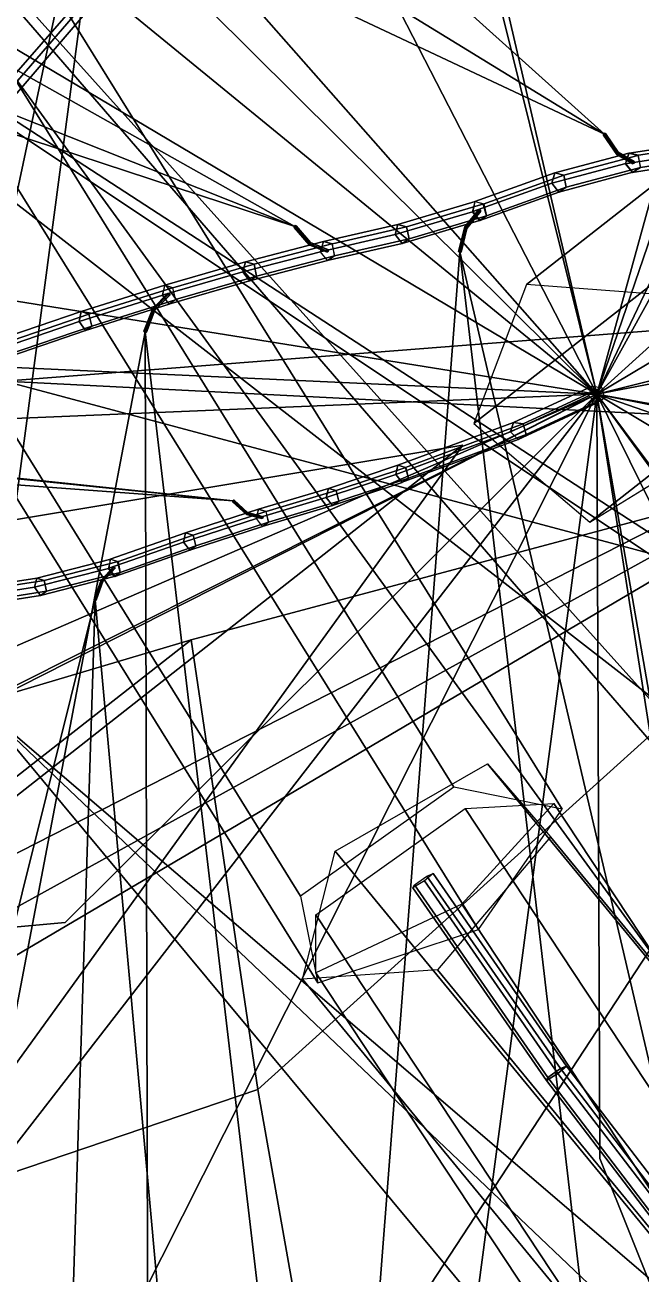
# Model space of a CAD drawing. Header units: metres. Extents: x -422 to 269, y -311 to 154.
# Drawn here: x 30.76 to 45.12, y -96.19 to -67.05 of the extents above; entities that cross this region are included whole.
import ezdxf

# ---------------------------------------------------------------- set-up
doc = ezdxf.new("R2010")
doc.units = ezdxf.units.M

msp = doc.modelspace()

# ---------------------------------------------------------------- linework, layer by layer
at = {"layer": 'coral-li_Intrnd', "color": 3}
for points in [[(24.5394, -58.6571, 504.1804), (40.7531, -84.8276, 519.9066), (37.1808, -87.3699, 519.3588), (20.9672, -61.1994, 503.6326)], [(27.6022, -60.09235, 501.4528), (43.2784, -85.3415, 516.4081), (40.7531, -84.8276, 519.9066), (24.5394, -58.6571, 504.1804)], [(25.9854, -63.4644, 499.2403), (41.3313, -88.1474, 513.7219), (43.2784, -85.3415, 516.4081), (27.6022, -60.09235, 501.4528)], [(20.9672, -61.1994, 503.6326), (37.1808, -87.3699, 519.3588), (37.5844, -89.3939, 515.535), (21.9082, -64.1446, 500.5797)], [(21.9082, -64.1446, 500.5797), (37.5844, -89.3939, 515.535), (41.3313, -88.1474, 513.7219), (25.9854, -63.4644, 499.2403)], [(47.9507, -68.7998, 690.0617), (42.4486, -73.1098, 716.5797), (41.2162, -76.351, 715.7975), (46.6869, -72.07085, 689.4792)], [(51.4813, -69.01504, 690.4152), (45.928, -73.3735, 717.2582), (42.4486, -73.1098, 716.5797), (47.9507, -68.7998, 690.0617)], [(46.6869, -72.07085, 689.4792), (41.2162, -76.351, 715.7975), (43.9225, -78.6482, 715.9853), (49.4246, -74.3382, 689.4673)], [(49.4246, -74.3382, 689.4673), (43.9225, -78.6482, 715.9853), (46.8527, -76.8481, 716.8853), (52.406, -72.4896, 690.0423)], [(41.536, -84.2859, 518.8252), (59.165, -105.7448, 536.2251), (55.6157, -107.7835, 537.3069), (37.9867, -86.3245, 519.907)], [(43.00456, -85.9882, 515.2379), (60.6336, -107.4472, 532.6378), (59.165, -105.7448, 536.2251), (41.536, -84.2859, 518.8252)], [(41.02046, -85.3302, 520.0381), (58.4055, -111.6647, 528.8857), (54.9249, -114.1417, 528.352), (37.5399, -87.8072, 519.5044)], [(40.9414, -87.5624, 513.5494), (58.3264, -113.8969, 522.397), (60.4681, -111.5445, 525.1904), (43.08309, -85.21, 516.3428)], [(43.08309, -85.21, 516.3428), (60.4681, -111.5445, 525.1904), (58.4055, -111.6647, 528.8857), (41.02046, -85.3302, 520.0381)], [(40.3765, -89.09496, 514.069), (58.00563, -110.5538, 531.4689), (60.6336, -107.4472, 532.6378), (43.00456, -85.9882, 515.2379)], [(37.9867, -86.3245, 519.907), (55.6157, -107.7835, 537.3069), (54.8576, -110.7648, 534.3982), (37.2285, -89.3059, 516.9983)], [(37.5351, -89.1583, 515.4921), (54.9202, -115.4929, 524.3397), (58.3264, -113.8969, 522.397), (40.9414, -87.5624, 513.5494)], [(37.5399, -87.8072, 519.5044), (54.9249, -114.1417, 528.352), (54.9202, -115.4929, 524.3397), (37.5351, -89.1583, 515.4921)], [(37.2285, -89.3059, 516.9983), (54.8576, -110.7648, 534.3982), (58.00563, -110.5538, 531.4689), (40.3765, -89.09496, 514.069)]]:
    msp.add_3dface(points, dxfattribs=at)
at = {"layer": 'coral-li_Leaf', "color": 3}
for points in [[(26.6355, -72.6603, 598.7407), (55.1225, -39.9657, 593.3554), (28.1522, -71.4602, 589.033)], [(26.6355, -72.6603, 598.7407), (28.1522, -71.4602, 589.033), (55.1225, -39.9657, 593.3554)], [(28.1522, -71.4602, 589.033), (55.1225, -39.9657, 593.3554), (30.5363, -68.4113, 577.797)], [(28.1522, -71.4602, 589.033), (30.5363, -68.4113, 577.797), (55.1225, -39.9657, 593.3554)], [(44.2636, -69.601, 674.4064), (22.6514, -50.1684, 712.2614), (15.4414, -51.9185, 707.0079)], [(44.2636, -69.601, 674.4064), (15.4414, -51.9185, 707.0079), (22.6514, -50.1684, 712.2614)], [(15.4414, -51.9185, 707.0079), (6.1895, -51.6739, 698.9246), (44.2636, -69.601, 674.4064)], [(15.4414, -51.9185, 707.0079), (44.2636, -69.601, 674.4064), (6.1895, -51.6739, 698.9246)], [(37.05056, -71.7541, 681.4352), (11.3776, -57.2993, 718.9808), (4.7261, -58.8777, 712.988)], [(37.05056, -71.7541, 681.4352), (4.7261, -58.8777, 712.988), (11.3776, -57.2993, 718.9808)], [(22.9997, -57.9334, 492.1907), (73.4949, -114.1384, 505.1874), (72.3439, -114.9954, 490.6544)], [(22.9997, -57.9334, 492.1907), (72.3439, -114.9954, 490.6544), (73.4949, -114.1384, 505.1874)], [(72.3439, -114.9954, 490.6544), (67.4356, -119.0741, 471.9749), (22.9997, -57.9334, 492.1907)], [(72.3439, -114.9954, 490.6544), (22.9997, -57.9334, 492.1907), (67.4356, -119.0741, 471.9749)], [(4.7261, -58.8777, 712.988), (-3.8468, -58.2947, 704.2039), (37.05056, -71.7541, 681.4352)], [(4.7261, -58.8777, 712.988), (37.05056, -71.7541, 681.4352), (-3.8468, -58.2947, 704.2039)], [(27.7288, -84.2974, 723.2428), (33.06549, -59.2292, 745.7157), (26.03979, -76.2777, 718.0227)], [(27.7288, -84.2974, 723.2428), (26.03979, -76.2777, 718.0227), (33.06549, -59.2292, 745.7157)], [(28.9359, -90.2897, 728.5474), (33.06549, -59.2292, 745.7157), (27.7288, -84.2974, 723.2428)], [(28.9359, -90.2897, 728.5474), (27.7288, -84.2974, 723.2428), (33.06549, -59.2292, 745.7157)], [(15.4539, -59.4754, 453.4123), (69.6999, -94.7582, 518.1272), (77.5487, -100.8971, 503.8229)], [(15.4539, -59.4754, 453.4123), (77.5487, -100.8971, 503.8229), (69.6999, -94.7582, 518.1272)], [(77.5487, -100.8971, 503.8229), (84.7795, -113.3879, 485.1966), (15.4539, -59.4754, 453.4123)], [(77.5487, -100.8971, 503.8229), (15.4539, -59.4754, 453.4123), (84.7795, -113.3879, 485.1966)], [(13.7229, -60.05793, 452.7864), (27.3334, -128.1166, 512.4379), (35.5973, -134.5255, 498.4903)], [(13.7229, -60.05793, 452.7864), (35.5973, -134.5255, 498.4903), (27.3334, -128.1166, 512.4379)], [(35.5973, -134.5255, 498.4903), (41.8966, -145.3076, 478.5076), (13.7229, -60.05793, 452.7864)], [(35.5973, -134.5255, 498.4903), (13.7229, -60.05793, 452.7864), (41.8966, -145.3076, 478.5076)], [(103.464, -60.7, 490.8983), (103.0486, -75.5468, 477.8963), (28.273, -62.5628, 496.9075)], [(103.464, -60.7, 490.8983), (28.273, -62.5628, 496.9075), (103.0486, -75.5468, 477.8963)], [(30.2894, -75.3612, 507.2766), (105.9132, -69.4633, 518.4092), (105.6455, -79.1922, 507.5213)], [(30.2894, -75.3612, 507.2766), (105.6455, -79.1922, 507.5213), (105.9132, -69.4633, 518.4092)], [(21.9596, -90.7616, 603.1335), (60.499, -71.08264, 597.0587), (24.1454, -91.1739, 593.4883)], [(21.9596, -90.7616, 603.1335), (24.1454, -91.1739, 593.4883), (60.499, -71.08264, 597.0587)], [(24.1454, -91.1739, 593.4883), (60.499, -71.08264, 597.0587), (27.8605, -90.3329, 582.2313)], [(24.1454, -91.1739, 593.4883), (27.8605, -90.3329, 582.2313), (60.499, -71.08264, 597.0587)], [(46.3386, -118.9871, 678.7228), (37.1786, -120.3995, 670.6545), (40.894, -72.3449, 677.6634)], [(46.3386, -118.9871, 678.7228), (40.894, -72.3449, 677.6634), (37.1786, -120.3995, 670.6545)], [(40.894, -72.3449, 677.6634), (51.5722, -118.0886, 686.1017), (46.3386, -118.9871, 678.7228)], [(40.894, -72.3449, 677.6634), (46.3386, -118.9871, 678.7228), (51.5722, -118.0886, 686.1017)], [(-1.2689, -75.4303, 747.4297), (-6.804, -73.8229, 737.8833), (35.6114, -78.1542, 726.231)], [(-1.2689, -75.4303, 747.4297), (35.6114, -78.1542, 726.231), (-6.804, -73.8229, 737.8833)], [(33.674, -120.864, 690.1527), (24.4687, -121.9908, 682.091), (33.5591, -74.2123, 684.6877)], [(33.674, -120.864, 690.1527), (33.5591, -74.2123, 684.6877), (24.4687, -121.9908, 682.091)], [(33.5591, -74.2123, 684.6877), (38.9247, -119.8696, 697.507), (33.674, -120.864, 690.1527)], [(33.5591, -74.2123, 684.6877), (33.674, -120.864, 690.1527), (38.9247, -119.8696, 697.507)], [(35.6114, -78.1542, 726.231), (2.9596, -74.7229, 754.4782), (-1.2689, -75.4303, 747.4297)], [(35.6114, -78.1542, 726.231), (-1.2689, -75.4303, 747.4297), (2.9596, -74.7229, 754.4782)], [(105.6455, -79.1922, 507.5213), (105.1157, -95.3584, 496.2065), (30.2894, -75.3612, 507.2766)], [(105.6455, -79.1922, 507.5213), (30.2894, -75.3612, 507.2766), (105.1157, -95.3584, 496.2065)], [(36.1814, -91.8825, 674.516), (53.3326, -76.3968, 704.1285), (34.6289, -81.3979, 672.996)], [(36.1814, -91.8825, 674.516), (34.6289, -81.3979, 672.996), (53.3326, -76.3968, 704.1285)], [(37.6789, -100.3028, 677.0447), (53.3326, -76.3968, 704.1285), (36.1814, -91.8825, 674.516)], [(37.6789, -100.3028, 677.0447), (36.1814, -91.8825, 674.516), (53.3326, -76.3968, 704.1285)], [(23.5277, -90.5591, 660.3734), (40.9653, -76.8551, 690.6884), (22.1594, -79.9867, 659.3738)], [(23.5277, -90.5591, 660.3734), (22.1594, -79.9867, 659.3738), (40.9653, -76.8551, 690.6884)], [(24.8781, -99.1188, 662.4821), (40.9653, -76.8551, 690.6884), (23.5277, -90.5591, 660.3734)], [(24.8781, -99.1188, 662.4821), (23.5277, -90.5591, 660.3734), (40.9653, -76.8551, 690.6884)], [(31.05618, -122.5851, 722.5436), (22.185, -121.4363, 715.8849), (32.3935, -80.4647, 728.9507)], [(31.05618, -122.5851, 722.5436), (32.3935, -80.4647, 728.9507), (22.185, -121.4363, 715.8849)], [(32.3935, -80.4647, 728.9507), (36.3012, -123.5986, 728.8306), (31.05618, -122.5851, 722.5436)], [(32.3935, -80.4647, 728.9507), (31.05618, -122.5851, 722.5436), (36.3012, -123.5986, 728.8306)], [(9.8344, -100.8242, 664.2767), (34.6289, -81.3979, 672.996), (8.544, -89.1538, 660.6523)], [(9.8344, -100.8242, 664.2767), (8.544, -89.1538, 660.6523), (34.6289, -81.3979, 672.996)], [(9.8344, -100.8242, 664.2767), (36.1814, -91.8825, 674.516), (34.6289, -81.3979, 672.996)], [(9.8344, -100.8242, 664.2767), (34.6289, -81.3979, 672.996), (36.1814, -91.8825, 674.516)], [(28.2206, -83.01162, 511.3057), (35.2272, -154.8108, 537.2567), (38.8341, -156.7558, 523.2397)], [(28.2206, -83.01162, 511.3057), (38.8341, -156.7558, 523.2397), (35.2272, -154.8108, 537.2567)], [(38.8341, -156.7558, 523.2397), (39.2454, -160.1049, 503.7906), (28.2206, -83.01162, 511.3057)], [(38.8341, -156.7558, 523.2397), (28.2206, -83.01162, 511.3057), (39.2454, -160.1049, 503.7906)], [(29.7129, -82.9289, 512.0681), (82.2972, -127.9908, 544.9619), (82.5609, -133.2216, 531.3297)], [(29.7129, -82.9289, 512.0681), (82.5609, -133.2216, 531.3297), (82.2972, -127.9908, 544.9619)], [(82.5609, -133.2216, 531.3297), (79.685, -143.0822, 514.4729), (29.7129, -82.9289, 512.0681)], [(82.5609, -133.2216, 531.3297), (29.7129, -82.9289, 512.0681), (79.685, -143.0822, 514.4729)], [(48.02925, -115.3992, 592.6025), (51.6338, -82.912, 602.273), (44.7199, -110.4469, 584.9253)], [(48.02925, -115.3992, 592.6025), (44.7199, -110.4469, 584.9253), (51.6338, -82.912, 602.273)], [(9.8344, -100.8242, 664.2767), (37.6789, -100.3028, 677.0447), (36.1814, -91.8825, 674.516)], [(9.8344, -100.8242, 664.2767), (36.1814, -91.8825, 674.516), (37.6789, -100.3028, 677.0447)]]:
    msp.add_3dface(points, dxfattribs=at)
at = {"layer": 'coral-li_Mrstm', "color": 3}
for points in [[(44.08568, -75.6632, 716.5042), (37.1841, -45.9882, 748.7649), (12.2984, -56.7617, 759.0273)], [(44.08568, -75.6632, 716.5042), (12.2984, -56.7617, 759.0273), (37.1841, -45.9882, 748.7649)], [(44.08568, -75.6632, 716.5042), (58.3377, -49.9068, 721.7338), (37.1841, -45.9882, 748.7649)], [(44.08568, -75.6632, 716.5042), (37.1841, -45.9882, 748.7649), (58.3377, -49.9068, 721.7338)], [(44.08568, -75.6632, 716.5042), (29.5506, -47.4008, 747.6723), (21.9633, -53.6983, 715.2607)], [(44.08568, -75.6632, 716.5042), (21.9633, -53.6983, 715.2607), (29.5506, -47.4008, 747.6723)], [(44.08568, -75.6632, 716.5042), (51.6884, -53.4428, 767.7328), (29.5506, -47.4008, 747.6723)], [(44.08568, -75.6632, 716.5042), (29.5506, -47.4008, 747.6723), (51.6884, -53.4428, 767.7328)], [(44.08568, -75.6632, 716.5042), (66.1903, -62.4704, 752.8196), (57.1593, -48.2001, 723.4507)], [(44.08568, -75.6632, 716.5042), (57.1593, -48.2001, 723.4507), (66.1903, -62.4704, 752.8196)], [(44.08568, -75.6632, 716.5042), (57.1593, -48.2001, 723.4507), (50.704, -51.6418, 705.4044)], [(44.08568, -75.6632, 716.5042), (50.704, -51.6418, 705.4044), (57.1593, -48.2001, 723.4507)], [(44.08568, -75.6632, 716.5042), (62.6513, -58.8295, 704.848), (58.3377, -49.9068, 721.7338)], [(44.08568, -75.6632, 716.5042), (58.3377, -49.9068, 721.7338), (62.6513, -58.8295, 704.848)], [(44.08568, -75.6632, 716.5042), (24.3804, -53.3029, 714.1421), (6.01848, -69.5613, 738.4735)], [(44.08568, -75.6632, 716.5042), (6.01848, -69.5613, 738.4735), (24.3804, -53.3029, 714.1421)], [(44.08568, -75.6632, 716.5042), (38.6184, -53.6524, 700.7068), (24.3804, -53.3029, 714.1421)], [(44.08568, -75.6632, 716.5042), (24.3804, -53.3029, 714.1421), (38.6184, -53.6524, 700.7068)], [(44.08568, -75.6632, 716.5042), (70.1406, -69.1693, 751.8307), (51.6884, -53.4428, 767.7328)], [(44.08568, -75.6632, 716.5042), (51.6884, -53.4428, 767.7328), (70.1406, -69.1693, 751.8307)], [(44.08568, -75.6632, 716.5042), (21.9633, -53.6983, 715.2607), (27.9397, -62.4564, 698.9278)], [(44.08568, -75.6632, 716.5042), (27.9397, -62.4564, 698.9278), (21.9633, -53.6983, 715.2607)], [(44.08568, -75.6632, 716.5042), (12.2984, -56.7617, 759.0273), (4.9884, -77.2965, 737.7225)], [(44.08568, -75.6632, 716.5042), (4.9884, -77.2965, 737.7225), (12.2984, -56.7617, 759.0273)], [(44.08568, -75.6632, 716.5042), (68.3906, -90.2272, 765.2184), (66.1903, -62.4704, 752.8196)], [(44.08568, -75.6632, 716.5042), (66.1903, -62.4704, 752.8196), (68.3906, -90.2272, 765.2184)], [(44.08568, -75.6632, 716.5042), (73.2404, -81.4666, 719.6953), (70.1406, -69.1693, 751.8307)], [(44.08568, -75.6632, 716.5042), (70.1406, -69.1693, 751.8307), (73.2404, -81.4666, 719.6953)], [(44.08568, -75.6632, 716.5042), (6.01848, -69.5613, 738.4735), (4.2886, -95.6282, 751.0516)], [(44.08568, -75.6632, 716.5042), (4.2886, -95.6282, 751.0516), (6.01848, -69.5613, 738.4735)], [(44.08568, -75.6632, 716.5042), (74.3701, -81.09747, 721.6735), (68.8198, -70.9194, 706.0277)], [(44.08568, -75.6632, 716.5042), (68.8198, -70.9194, 706.0277), (74.3701, -81.09747, 721.6735)], [(44.08568, -75.6632, 716.5042), (26.9439, -74.8839, 694.8367), (17.9795, -86.9932, 707.3409)], [(44.08568, -75.6632, 716.5042), (17.9795, -86.9932, 707.3409), (26.9439, -74.8839, 694.8367)], [(44.08568, -75.6632, 716.5042), (4.2886, -95.6282, 751.0516), (26.2186, -111.1216, 736.6278)], [(44.08568, -75.6632, 716.5042), (26.2186, -111.1216, 736.6278), (4.2886, -95.6282, 751.0516)], [(44.08568, -75.6632, 716.5042), (4.9884, -77.2965, 737.7225), (17.1935, -89.2992, 708.4872)], [(44.08568, -75.6632, 716.5042), (17.1935, -89.2992, 708.4872), (4.9884, -77.2965, 737.7225)], [(44.08568, -75.6632, 716.5042), (17.1935, -89.2992, 708.4872), (31.6954, -87.984, 695.5585)], [(44.08568, -75.6632, 716.5042), (31.6954, -87.984, 695.5585), (17.1935, -89.2992, 708.4872)], [(44.08568, -75.6632, 716.5042), (17.9795, -86.9932, 707.3409), (19.4228, -107.5314, 735.0828)], [(44.08568, -75.6632, 716.5042), (19.4228, -107.5314, 735.0828), (17.9795, -86.9932, 707.3409)], [(44.08568, -75.6632, 716.5042), (19.4228, -107.5314, 735.0828), (38.6537, -116.6928, 754.7532)], [(44.08568, -75.6632, 716.5042), (38.6537, -116.6928, 754.7532), (19.4228, -107.5314, 735.0828)], [(44.08568, -75.6632, 716.5042), (26.2186, -111.1216, 736.6278), (49.3969, -106.1358, 712.4278)], [(44.08568, -75.6632, 716.5042), (49.3969, -106.1358, 712.4278), (26.2186, -111.1216, 736.6278)], [(44.08568, -75.6632, 716.5042), (38.6537, -116.6928, 754.7532), (64.09992, -102.4465, 745.8907)], [(44.08568, -75.6632, 716.5042), (64.09992, -102.4465, 745.8907), (38.6537, -116.6928, 754.7532)], [(44.08568, -75.6632, 716.5042), (44.156, -93.4894, 695.382), (48.6325, -104.6621, 710.8248)], [(44.08568, -75.6632, 716.5042), (48.6325, -104.6621, 710.8248), (44.156, -93.4894, 695.382)], [(44.08568, -75.6632, 716.5042), (48.6325, -104.6621, 710.8248), (59.6508, -107.2855, 743.4626)], [(44.08568, -75.6632, 716.5042), (59.6508, -107.2855, 743.4626), (48.6325, -104.6621, 710.8248)], [(44.08568, -75.6632, 716.5042), (59.6508, -107.2855, 743.4626), (68.3906, -90.2272, 765.2184)], [(44.08568, -75.6632, 716.5042), (68.3906, -90.2272, 765.2184), (59.6508, -107.2855, 743.4626)], [(44.08568, -75.6632, 716.5042), (66.05415, -83.309, 701.5759), (73.2404, -81.4666, 719.6953)], [(44.08568, -75.6632, 716.5042), (73.2404, -81.4666, 719.6953), (66.05415, -83.309, 701.5759)], [(44.08568, -75.6632, 716.5042), (49.3969, -106.1358, 712.4278), (56.8158, -93.1844, 699.9214)], [(44.08568, -75.6632, 716.5042), (56.8158, -93.1844, 699.9214), (49.3969, -106.1358, 712.4278)], [(44.08568, -75.6632, 716.5042), (64.09992, -102.4465, 745.8907), (74.3701, -81.09747, 721.6735)], [(44.08568, -75.6632, 716.5042), (74.3701, -81.09747, 721.6735), (64.09992, -102.4465, 745.8907)]]:
    msp.add_3dface(points, dxfattribs=at)
at = {"layer": 'coral-li_Petiole', "color": 3}
for points in [[(44.5574, -70.01591, 674.1105), (44.2682, -69.5813, 674.3798), (44.2378, -69.6053, 674.3856), (44.5355, -70.04818, 674.1075)], [(44.5355, -70.04818, 674.1075), (44.2378, -69.6053, 674.3856), (44.2428, -69.6235, 674.4199), (44.5489, -70.07462, 674.1331)], [(44.5489, -70.07462, 674.1331), (44.2428, -69.6235, 674.4199), (44.2763, -69.6109, 674.4357), (44.5793, -70.05893, 674.1521)], [(44.5846, -70.02209, 674.1379), (44.2923, -69.5844, 674.4105), (44.2682, -69.5813, 674.3798), (44.5574, -70.01591, 674.1105)], [(44.5793, -70.05893, 674.1521), (44.2763, -69.6109, 674.4357), (44.2923, -69.5844, 674.4105), (44.5846, -70.02209, 674.1379)], [(46.4088, -69.8014, 671.6702), (44.8411, -70.0443, 673.6613), (44.7503, -70.2901, 673.5598), (46.334, -70.0442, 671.5498)], [(46.6247, -69.8516, 671.843), (45.06133, -70.09402, 673.8287), (44.8411, -70.0443, 673.6613), (46.4088, -69.8014, 671.6702)], [(46.6838, -70.1309, 671.8285), (45.1067, -70.3761, 673.8301), (45.06133, -70.09402, 673.8287), (46.6247, -69.8516, 671.843)], [(44.8356, -70.04523, 673.6689), (43.1074, -70.505, 675.4993), (43.03726, -70.7458, 675.3725), (44.7653, -70.286, 673.5421)], [(45.04281, -70.0987, 673.8511), (43.3147, -70.5584, 675.6815), (43.1074, -70.505, 675.4993), (44.8356, -70.04523, 673.6689)], [(45.1011, -70.378, 673.836), (43.373, -70.8378, 675.6664), (43.3147, -70.5584, 675.6815), (45.04281, -70.0987, 673.8511)], [(44.9315, -70.2315, 673.6915), (44.5574, -70.01591, 674.1105), (44.5355, -70.04818, 674.1075), (44.9096, -70.2638, 673.6885)], [(44.9096, -70.2638, 673.6885), (44.5355, -70.04818, 674.1075), (44.5489, -70.07462, 674.1331), (44.923, -70.2903, 673.7141)], [(44.923, -70.2903, 673.7141), (44.5489, -70.07462, 674.1331), (44.5793, -70.05893, 674.1521), (44.9534, -70.2746, 673.7331)], [(44.9587, -70.2377, 673.7189), (44.5846, -70.02209, 674.1379), (44.5574, -70.01591, 674.1105), (44.9315, -70.2315, 673.6915)], [(44.9534, -70.2746, 673.7331), (44.5793, -70.05893, 674.1521), (44.5846, -70.02209, 674.1379), (44.9587, -70.2377, 673.7189)], [(46.334, -70.0442, 671.5498), (44.7503, -70.2901, 673.5598), (44.9135, -70.494, 673.6634), (46.503, -70.2466, 671.6471)], [(46.503, -70.2466, 671.6471), (44.9135, -70.494, 673.6634), (45.1067, -70.3761, 673.8301), (46.6838, -70.1309, 671.8285)], [(44.7653, -70.286, 673.5421), (43.03726, -70.7458, 675.3725), (43.2004, -70.9503, 675.4752), (44.9285, -70.4905, 673.6448)], [(44.9285, -70.4905, 673.6448), (43.2004, -70.9503, 675.4752), (43.373, -70.8378, 675.6664), (45.1011, -70.378, 673.836)], [(43.1074, -70.505, 675.4993), (41.2467, -71.1737, 677.1382), (41.1988, -71.4068, 676.9885), (43.03726, -70.7458, 675.3725)], [(43.03726, -70.7458, 675.3725), (41.1988, -71.4068, 676.9885), (41.362, -71.6119, 677.0901), (43.2004, -70.9503, 675.4752)], [(43.3147, -70.5584, 675.6815), (41.4399, -71.2326, 677.3337), (41.2467, -71.1737, 677.1382), (43.1074, -70.505, 675.4993)], [(43.373, -70.8378, 675.6664), (41.5122, -71.5075, 677.3035), (41.4399, -71.2326, 677.3337), (43.3147, -70.5584, 675.6815)], [(43.2004, -70.9503, 675.4752), (41.362, -71.6119, 677.0901), (41.5122, -71.5075, 677.3035), (43.373, -70.8378, 675.6664)], [(41.2522, -71.1719, 677.1335), (39.4507, -71.7061, 678.8705), (39.3888, -71.9435, 678.7333), (41.1904, -71.4093, 676.9963)], [(41.4518, -71.229, 677.3229), (39.6503, -71.7631, 679.0599), (39.4507, -71.7061, 678.8705), (41.2522, -71.1719, 677.1335)], [(41.5139, -71.5071, 677.3018), (39.7124, -72.04136, 679.0388), (39.6503, -71.7631, 679.0599), (41.4518, -71.229, 677.3229)], [(41.3588, -71.3694, 677.1996), (41.03773, -71.7696, 677.5139), (41.00728, -71.764, 677.4899), (41.3283, -71.3638, 677.1757)], [(41.3283, -71.3638, 677.1757), (41.00728, -71.764, 677.4899), (41.0101, -71.7895, 677.4603), (41.3311, -71.3892, 677.1461)], [(41.3807, -71.3989, 677.1844), (41.05971, -71.7992, 677.4987), (41.03773, -71.7696, 677.5139), (41.3588, -71.3694, 677.1996)], [(41.1904, -71.4093, 676.9963), (39.3888, -71.9435, 678.7333), (39.5497, -72.1495, 678.8367), (41.3512, -71.6153, 677.0997)], [(41.3512, -71.6153, 677.0997), (39.5497, -72.1495, 678.8367), (39.7124, -72.04136, 679.0388), (41.5139, -71.5071, 677.3018)], [(41.3311, -71.3892, 677.1461), (41.0101, -71.7895, 677.4603), (41.04232, -71.8111, 677.4657), (41.3634, -71.4108, 677.1515)], [(41.3634, -71.4108, 677.1515), (41.04232, -71.8111, 677.4657), (41.05971, -71.7992, 677.4987), (41.3807, -71.3989, 677.1844)], [(37.3914, -72.1223, 681.1268), (37.05611, -71.7316, 681.4111), (37.02681, -71.7575, 681.4119), (37.3711, -72.155, 681.1194)], [(37.3711, -72.155, 681.1194), (37.02681, -71.7575, 681.4119), (37.0301, -71.7788, 681.4446), (37.3834, -72.1829, 681.144)], [(37.3834, -72.1829, 681.144), (37.0301, -71.7788, 681.4446), (37.06147, -71.7661, 681.4644), (37.4114, -72.1678, 681.1667)], [(37.4164, -72.1297, 681.156), (37.07779, -71.7365, 681.4434), (37.05611, -71.7316, 681.4111), (37.3914, -72.1223, 681.1268)], [(37.4114, -72.1678, 681.1667), (37.06147, -71.7661, 681.4644), (37.07779, -71.7365, 681.4434), (37.4164, -72.1297, 681.156)], [(39.4507, -71.7061, 678.8705), (37.7165, -72.1035, 680.6993), (37.6411, -72.3442, 680.5754), (39.3888, -71.9435, 678.7333)], [(39.3888, -71.9435, 678.7333), (37.6411, -72.3442, 680.5754), (37.7996, -72.551, 680.6808), (39.5497, -72.1495, 678.8367)], [(39.6503, -71.7631, 679.0599), (37.9224, -72.1592, 680.8824), (37.7165, -72.1035, 680.6993), (39.4507, -71.7061, 678.8705)], [(39.7124, -72.04136, 679.0388), (37.9745, -72.44, 680.8708), (37.9224, -72.1592, 680.8824), (39.6503, -71.7631, 679.0599)], [(41.03773, -71.7696, 677.5139), (40.8966, -72.3354, 677.6953), (40.864, -72.3343, 677.6736), (41.00728, -71.764, 677.4899)], [(41.00728, -71.764, 677.4899), (40.864, -72.3343, 677.6736), (40.8726, -72.3477, 677.6379), (41.0101, -71.7895, 677.4603)], [(41.0101, -71.7895, 677.4603), (40.8726, -72.3477, 677.6379), (40.9105, -72.3573, 677.6371), (41.04232, -71.8111, 677.4657)], [(41.05971, -71.7992, 677.4987), (40.9258, -72.3499, 677.6724), (40.8966, -72.3354, 677.6953), (41.03773, -71.7696, 677.5139)], [(41.04232, -71.8111, 677.4657), (40.9105, -72.3573, 677.6371), (40.9258, -72.3499, 677.6724), (41.05971, -71.7992, 677.4987)], [(37.7153, -72.1037, 680.7007), (35.9007, -72.5765, 682.4418), (35.8346, -72.8149, 682.3083), (37.6493, -72.342, 680.5672)], [(37.9134, -72.1615, 680.8915), (36.09883, -72.6344, 682.6326), (35.9007, -72.5765, 682.4418), (37.7153, -72.1037, 680.7007)], [(37.9703, -72.4411, 680.8749), (36.1557, -72.914, 682.616), (36.09883, -72.6344, 682.6326), (37.9134, -72.1615, 680.8915)], [(37.8081, -72.2902, 680.7266), (37.3914, -72.1223, 681.1268), (37.3711, -72.155, 681.1194), (37.7878, -72.3229, 680.7192)], [(37.7878, -72.3229, 680.7192), (37.3711, -72.155, 681.1194), (37.3834, -72.1829, 681.144), (37.8001, -72.3509, 680.7437)], [(37.8001, -72.3509, 680.7437), (37.3834, -72.1829, 681.144), (37.4114, -72.1678, 681.1667), (37.8281, -72.3357, 680.7665)], [(37.8331, -72.2977, 680.7557), (37.4164, -72.1297, 681.156), (37.3914, -72.1223, 681.1268), (37.8081, -72.2902, 680.7266)], [(37.8281, -72.3357, 680.7665), (37.4114, -72.1678, 681.1667), (37.4164, -72.1297, 681.156), (37.8331, -72.2977, 680.7557)], [(39.5497, -72.1495, 678.8367), (37.7996, -72.551, 680.6808), (37.9745, -72.44, 680.8708), (39.7124, -72.04136, 679.0388)], [(37.6493, -72.342, 680.5672), (35.8346, -72.8149, 682.3083), (35.9913, -73.02226, 682.4153), (37.806, -72.5494, 680.6742)], [(37.806, -72.5494, 680.6742), (35.9913, -73.02226, 682.4153), (36.1557, -72.914, 682.616), (37.9703, -72.4411, 680.8749)], [(35.9007, -72.5765, 682.4418), (34.01507, -73.1222, 684.0863), (33.9588, -73.3577, 683.9436), (35.8346, -72.8149, 682.3083)], [(35.8346, -72.8149, 682.3083), (33.9588, -73.3577, 683.9436), (34.1136, -73.5656, 684.0522), (35.9913, -73.02226, 682.4153)], [(36.09883, -72.6344, 682.6326), (34.2051, -73.1824, 684.2844), (34.01507, -73.1222, 684.0863), (35.9007, -72.5765, 682.4418)], [(36.1557, -72.914, 682.616), (34.267, -73.4606, 684.2629), (34.2051, -73.1824, 684.2844), (36.09883, -72.6344, 682.6326)], [(35.9913, -73.02226, 682.4153), (34.1136, -73.5656, 684.0522), (34.267, -73.4606, 684.2629), (36.1557, -72.914, 682.616)], [(34.01373, -73.1226, 684.0876), (32.0653, -73.7386, 685.6277), (32.01918, -73.9709, 685.4765), (33.9676, -73.3549, 683.9363)], [(33.9676, -73.3549, 683.9363), (32.01918, -73.9709, 685.4765), (32.172, -74.1796, 685.5865), (34.1205, -73.5635, 684.0463)], [(34.1955, -73.1854, 684.2925), (32.2471, -73.8015, 685.8326), (32.0653, -73.7386, 685.6277), (34.01373, -73.1226, 684.0876)], [(34.2625, -73.462, 684.2666), (32.3141, -74.07814, 685.8068), (32.2471, -73.8015, 685.8326), (34.1955, -73.1854, 684.2925)], [(34.1199, -73.3194, 684.1537), (33.7676, -73.6739, 684.4886), (33.7378, -73.6676, 684.4641), (34.09013, -73.313, 684.1291)], [(34.09013, -73.313, 684.1291), (33.7378, -73.6676, 684.4641), (33.7388, -73.695, 684.4361), (34.09117, -73.3404, 684.1011)], [(34.09117, -73.3404, 684.1011), (33.7388, -73.695, 684.4361), (33.7693, -73.7186, 684.4432), (34.1216, -73.364, 684.1082)], [(34.1396, -73.3513, 684.1406), (33.7873, -73.7059, 684.4755), (33.7676, -73.6739, 684.4886), (34.1199, -73.3194, 684.1537)], [(34.1216, -73.364, 684.1082), (33.7693, -73.7186, 684.4432), (33.7873, -73.7059, 684.4755), (34.1396, -73.3513, 684.1406)], [(34.1205, -73.5635, 684.0463), (32.172, -74.1796, 685.5865), (32.3141, -74.07814, 685.8068), (34.2625, -73.462, 684.2666)], [(33.7676, -73.6739, 684.4886), (33.5626, -74.2002, 684.7186), (33.5305, -74.1974, 684.6964), (33.7378, -73.6676, 684.4641)], [(33.7378, -73.6676, 684.4641), (33.5305, -74.1974, 684.6964), (33.5377, -74.2151, 684.6622), (33.7388, -73.695, 684.4361)], [(33.7388, -73.695, 684.4361), (33.5377, -74.2151, 684.6622), (33.5744, -74.2289, 684.663), (33.7693, -73.7186, 684.4432)], [(33.7873, -73.7059, 684.4755), (33.5901, -74.2199, 684.6977), (33.5626, -74.2002, 684.7186), (33.7676, -73.6739, 684.4886)], [(32.0653, -73.7386, 685.6277), (30.05723, -74.4239, 687.0615), (30.02157, -74.6527, 686.9022), (32.01918, -73.9709, 685.4765)], [(32.01918, -73.9709, 685.4765), (30.02157, -74.6527, 686.9022), (30.1724, -74.8621, 687.0135), (32.172, -74.1796, 685.5865)], [(32.2471, -73.8015, 685.8326), (30.2305, -74.4897, 687.2728), (30.05723, -74.4239, 687.0615), (32.0653, -73.7386, 685.6277)], [(32.3141, -74.07814, 685.8068), (30.3028, -74.7646, 687.2427), (30.2305, -74.4897, 687.2728), (32.2471, -73.8015, 685.8326)], [(33.7693, -73.7186, 684.4432), (33.5744, -74.2289, 684.663), (33.5901, -74.2199, 684.6977), (33.7873, -73.7059, 684.4755)], [(32.172, -74.1796, 685.5865), (30.1724, -74.8621, 687.0135), (30.3028, -74.7646, 687.2427), (32.3141, -74.07814, 685.8068)], [(43.9749, -75.4762, 716.4911), (42.1474, -76.3233, 719.8524), (42.07378, -76.5476, 719.7559), (43.9013, -75.7005, 716.3945)], [(43.9013, -75.7005, 716.3945), (42.07378, -76.5476, 719.7559), (42.2531, -76.7207, 719.8098), (44.08073, -75.8736, 716.4484)], [(44.2005, -75.5086, 716.6056), (42.373, -76.3557, 719.9669), (42.1474, -76.3233, 719.8524), (43.9749, -75.4762, 716.4911)], [(44.2669, -75.7579, 716.5789), (42.4393, -76.605, 719.9402), (42.373, -76.3557, 719.9669), (44.2005, -75.5086, 716.6056)], [(44.08073, -75.8736, 716.4484), (42.2531, -76.7207, 719.8098), (42.4393, -76.605, 719.9402), (44.2669, -75.7579, 716.5789)], [(42.1474, -76.3233, 719.8524), (39.447, -77.324, 722.4807), (39.399, -77.5378, 722.3501), (42.07378, -76.5476, 719.7559)], [(42.373, -76.3557, 719.9669), (39.6308, -77.3734, 722.6504), (39.447, -77.324, 722.4807), (42.1474, -76.3233, 719.8524)], [(42.07378, -76.5476, 719.7559), (39.399, -77.5378, 722.3501), (39.5528, -77.7214, 722.438), (42.2531, -76.7207, 719.8098)], [(42.2531, -76.7207, 719.8098), (39.5528, -77.7214, 722.438), (39.6972, -77.6228, 722.6237), (42.4393, -76.605, 719.9402)], [(42.4393, -76.605, 719.9402), (39.6972, -77.6228, 722.6237), (39.6308, -77.3734, 722.6504), (42.373, -76.3557, 719.9669)], [(39.4505, -77.3228, 722.4772), (37.8292, -77.8636, 724.0493), (37.7777, -78.07874, 723.9222), (39.399, -77.5378, 722.3501)], [(39.633, -77.3727, 722.6483), (38.01179, -77.9135, 724.2203), (37.8292, -77.8636, 724.0493), (39.4505, -77.3228, 722.4772)], [(39.695, -77.6235, 722.6258), (38.07371, -78.1644, 724.1979), (38.01179, -77.9135, 724.2203), (39.633, -77.3727, 722.6483)], [(39.399, -77.5378, 722.3501), (37.7777, -78.07874, 723.9222), (37.9279, -78.2635, 724.0135), (39.5492, -77.7226, 722.4414)], [(39.5492, -77.7226, 722.4414), (37.9279, -78.2635, 724.0135), (38.07371, -78.1644, 724.1979), (39.695, -77.6235, 722.6258)], [(37.8292, -77.8636, 724.0493), (36.1984, -78.3481, 725.6224), (36.1433, -78.5643, 725.4987), (37.7777, -78.07874, 723.9222)], [(38.01179, -77.9135, 724.2203), (36.3796, -78.3984, 725.7947), (36.1984, -78.3481, 725.6224), (37.8292, -77.8636, 724.0493)], [(38.07371, -78.1644, 724.1979), (36.437, -78.6507, 725.7766), (36.3796, -78.3984, 725.7947), (38.01179, -77.9135, 724.2203)], [(36.1972, -78.3485, 725.6236), (34.501, -78.9002, 727.1105), (34.4547, -79.1136, 726.9786), (36.151, -78.5618, 725.4917)], [(36.3712, -78.4012, 725.8026), (34.675, -78.9529, 727.2895), (34.501, -78.9002, 727.1105), (36.1972, -78.3485, 725.6236)], [(35.9233, -78.4171, 725.9676), (35.6153, -78.1339, 726.2128), (35.5928, -78.1569, 726.2109), (35.9084, -78.4445, 725.9593)], [(35.9084, -78.4445, 725.9593), (35.5928, -78.1569, 726.2109), (35.5958, -78.1761, 726.2366), (35.9189, -78.468, 725.9786)], [(35.9189, -78.468, 725.9786), (35.5958, -78.1761, 726.2366), (35.6202, -78.1652, 726.2546), (35.9405, -78.4554, 725.9991)], [(35.9432, -78.4235, 725.9921), (35.6324, -78.1387, 726.2397), (35.6153, -78.1339, 726.2128), (35.9233, -78.4171, 725.9676)], [(35.9405, -78.4554, 725.9991), (35.6202, -78.1652, 726.2546), (35.6324, -78.1387, 726.2397), (35.9432, -78.4235, 725.9921)], [(37.7777, -78.07874, 723.9222), (36.1433, -78.5643, 725.4987), (36.29, -78.7502, 725.5934), (37.9279, -78.2635, 724.0135)], [(37.9279, -78.2635, 724.0135), (36.29, -78.7502, 725.5934), (36.437, -78.6507, 725.7766), (38.07371, -78.1644, 724.1979)], [(36.151, -78.5618, 725.4917), (34.4547, -79.1136, 726.9786), (34.5997, -79.3001, 727.0748), (36.2959, -78.7483, 725.5878)], [(36.2959, -78.7483, 725.5878), (34.5997, -79.3001, 727.0748), (34.7369, -79.2038, 727.267), (36.4331, -78.652, 725.7801)], [(36.4331, -78.652, 725.7801), (34.7369, -79.2038, 727.267), (34.675, -78.9529, 727.2895), (36.3712, -78.4012, 725.8026)], [(36.2866, -78.5177, 725.646), (35.9233, -78.4171, 725.9676), (35.9084, -78.4445, 725.9593), (36.2717, -78.5451, 725.6377)], [(36.2717, -78.5451, 725.6377), (35.9084, -78.4445, 725.9593), (35.9189, -78.468, 725.9786), (36.2823, -78.5686, 725.657)], [(36.2823, -78.5686, 725.657), (35.9189, -78.468, 725.9786), (35.9405, -78.4554, 725.9991), (36.3038, -78.556, 725.6775)], [(36.3066, -78.5241, 725.6705), (35.9432, -78.4235, 725.9921), (35.9233, -78.4171, 725.9676), (36.2866, -78.5177, 725.646)], [(36.3038, -78.556, 725.6775), (35.9405, -78.4554, 725.9991), (35.9432, -78.4235, 725.9921), (36.3066, -78.5241, 725.6705)], [(34.501, -78.9002, 727.1105), (32.7468, -79.5168, 728.5045), (32.7096, -79.7269, 728.3647), (34.4547, -79.1136, 726.9786)], [(34.675, -78.9529, 727.2895), (32.9133, -79.5722, 728.6896), (32.7468, -79.5168, 728.5045), (34.501, -78.9002, 727.1105)], [(34.4547, -79.1136, 726.9786), (32.7096, -79.7269, 728.3647), (32.8528, -79.9142, 728.4622), (34.5997, -79.3001, 727.0748)], [(34.5997, -79.3001, 727.0748), (32.8528, -79.9142, 728.4622), (32.9798, -79.8215, 728.663), (34.7369, -79.2038, 727.267)], [(34.7369, -79.2038, 727.267), (32.9798, -79.8215, 728.663), (32.9133, -79.5722, 728.6896), (34.675, -78.9529, 727.2895)], [(32.7558, -79.514, 728.4974), (31.03472, -79.955, 729.9926), (30.9804, -80.1701, 729.8667), (32.7015, -79.729, 728.3715)], [(32.9271, -79.5683, 728.6785), (31.2059, -80.00945, 730.1737), (31.03472, -79.955, 729.9926), (32.7558, -79.514, 728.4974)], [(32.7015, -79.729, 728.3715), (30.9804, -80.1701, 729.8667), (31.1175, -80.3594, 729.9687), (32.8387, -79.9183, 728.4734)], [(32.979, -79.822, 728.6635), (31.2579, -80.2631, 730.1587), (31.2059, -80.00945, 730.1737), (32.9271, -79.5683, 728.6785)], [(32.8455, -79.6959, 728.5606), (32.555, -80.00916, 728.8118), (32.5312, -80.00401, 728.7906), (32.8217, -79.6908, 728.5395)], [(32.8217, -79.6908, 728.5395), (32.5312, -80.00401, 728.7906), (32.5339, -80.02562, 728.7668), (32.8244, -79.7124, 728.5157)], [(32.8244, -79.7124, 728.5157), (32.5339, -80.02562, 728.7668), (32.5595, -80.04433, 728.7731), (32.8499, -79.7311, 728.5219)], [(32.8632, -79.7212, 728.5496), (32.5728, -80.03445, 728.8007), (32.555, -80.00916, 728.8118), (32.8455, -79.6959, 728.5606)], [(32.8499, -79.7311, 728.5219), (32.5595, -80.04433, 728.7731), (32.5728, -80.03445, 728.8007), (32.8632, -79.7212, 728.5496)], [(31.03472, -79.955, 729.9926), (29.368, -80.2157, 731.5712), (29.2969, -80.4339, 731.46), (30.9804, -80.1701, 729.8667)], [(31.2059, -80.00945, 730.1737), (29.5438, -80.2696, 731.748), (29.368, -80.2157, 731.5712), (31.03472, -79.955, 729.9926)], [(31.2579, -80.2631, 730.1587), (29.5814, -80.5262, 731.7453), (29.5438, -80.2696, 731.748), (31.2059, -80.00945, 730.1737)], [(32.8387, -79.9183, 728.4734), (31.1175, -80.3594, 729.9687), (31.2579, -80.2631, 730.1587), (32.979, -79.822, 728.6635)], [(32.555, -80.00916, 728.8118), (32.3949, -80.4556, 728.9767), (32.3692, -80.4536, 728.9573), (32.5312, -80.00401, 728.7906)], [(32.5312, -80.00401, 728.7906), (32.3692, -80.4536, 728.9573), (32.3769, -80.4668, 728.9289), (32.5339, -80.02562, 728.7668)], [(32.5339, -80.02562, 728.7668), (32.3769, -80.4668, 728.9289), (32.4075, -80.4771, 728.9305), (32.5595, -80.04433, 728.7731)], [(32.5728, -80.03445, 728.8007), (32.4189, -80.4703, 728.9599), (32.3949, -80.4556, 728.9767), (32.555, -80.00916, 728.8118)], [(32.5595, -80.04433, 728.7731), (32.4075, -80.4771, 728.9305), (32.4189, -80.4703, 728.9599), (32.5728, -80.03445, 728.8007)], [(30.9804, -80.1701, 729.8667), (29.2969, -80.4339, 731.46), (29.428, -80.6247, 731.567), (31.1175, -80.3594, 729.9687)], [(31.1175, -80.3594, 729.9687), (29.428, -80.6247, 731.567), (29.5814, -80.5262, 731.7453), (31.2579, -80.2631, 730.1587)], [(39.8013, -87.1792, 516.8694), (42.9106, -91.6698, 517.4337), (43.1784, -91.5058, 517.2629), (40.06911, -87.01528, 516.6987)], [(40.1277, -86.9036, 517.2642), (43.237, -91.3942, 517.8284), (42.9432, -91.6033, 517.7833), (39.8339, -87.1127, 517.2191)], [(40.06911, -87.01528, 516.6987), (43.1784, -91.5058, 517.2629), (43.379, -91.3365, 517.5055), (40.2696, -86.8459, 516.9413)], [(40.2696, -86.8459, 516.9413), (43.379, -91.3365, 517.5055), (43.237, -91.3942, 517.8284), (40.1277, -86.9036, 517.2642)], [(39.8339, -87.1127, 517.2191), (42.9432, -91.6033, 517.7833), (42.9106, -91.6698, 517.4337), (39.8013, -87.1792, 516.8694)], [(43.237, -91.3942, 517.8284), (46.5078, -95.6816, 516.3972), (46.2139, -95.8907, 516.3522), (42.9432, -91.6033, 517.7833)], [(43.1784, -91.5058, 517.2629), (46.3311, -95.6309, 515.8478), (46.5766, -95.5233, 516.0843), (43.379, -91.3365, 517.5055)], [(43.379, -91.3365, 517.5055), (46.5766, -95.5233, 516.0843), (46.5078, -95.6816, 516.3972), (43.237, -91.3942, 517.8284)], [(42.9106, -91.6698, 517.4337), (46.1083, -95.8567, 516.0125), (46.3311, -95.6309, 515.8478), (43.1784, -91.5058, 517.2629)], [(42.9432, -91.6033, 517.7833), (46.2139, -95.8907, 516.3522), (46.1083, -95.8567, 516.0125), (42.9106, -91.6698, 517.4337)]]:
    msp.add_3dface(points, dxfattribs=at)

doc.saveas('drawing.dxf')
